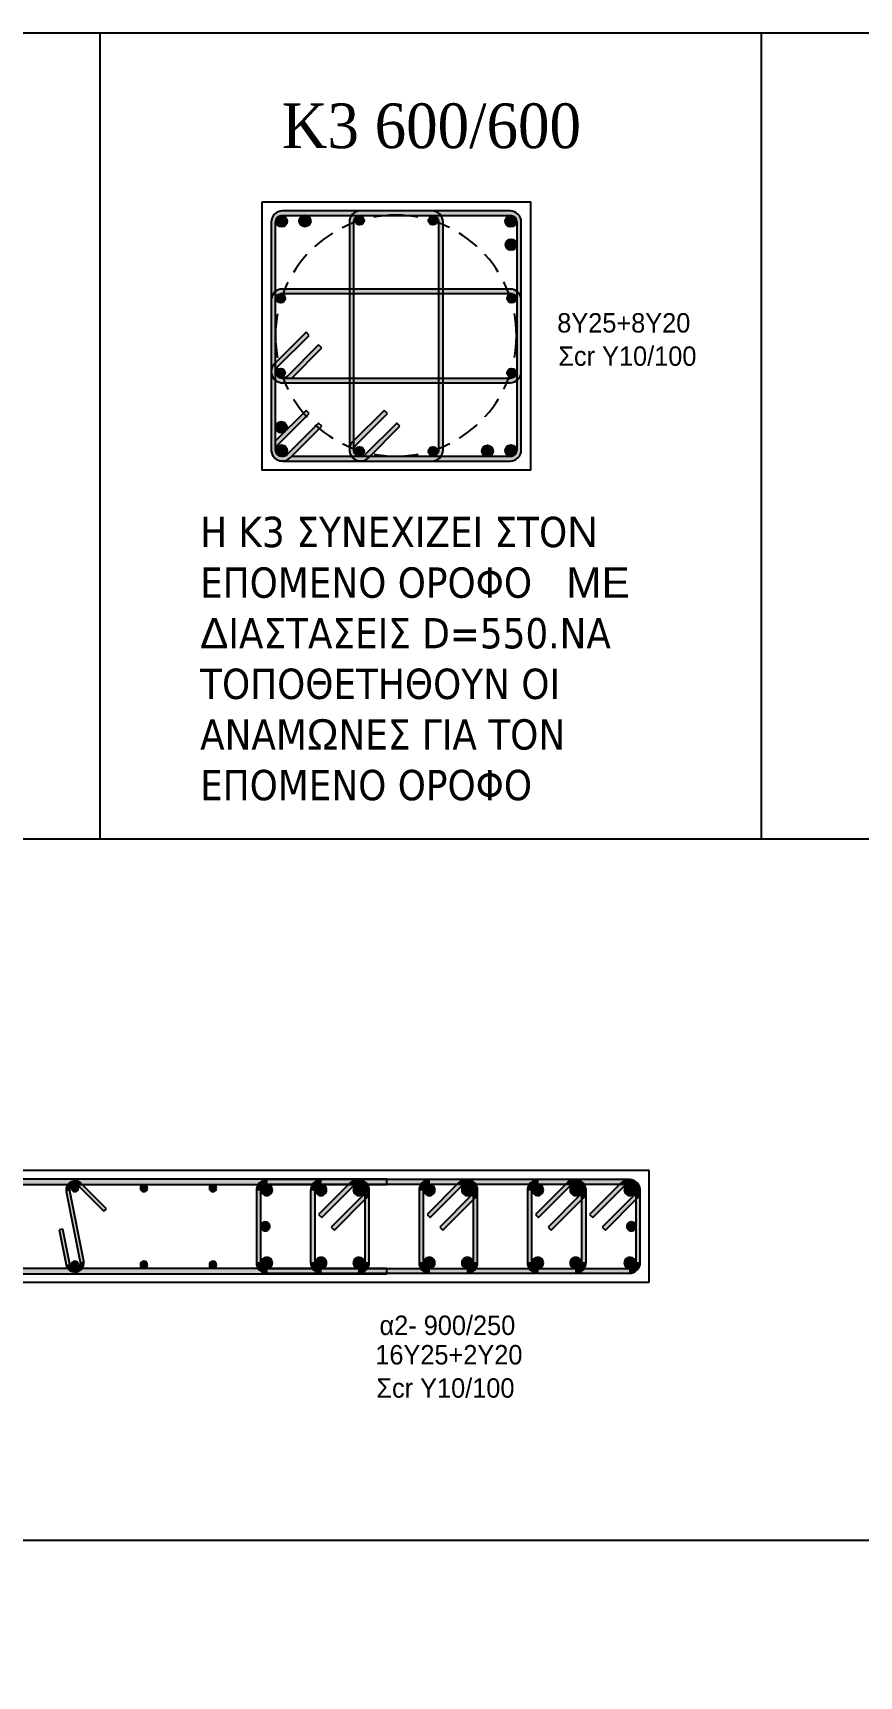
# Model space of a CAD drawing. Header units: millimetres. Extents: x -2171 to 1563, y -1758 to -1505.
# Drawn here: x -1293.07 to -1283.82, y -1608.65 to -1590.25 of the extents above; entities that cross this region are included whole.
import ezdxf

# ---------------------------------------------------------------- set-up
doc = ezdxf.new("R2010")
doc.units = ezdxf.units.MM
doc.linetypes.add('HIDDEN', pattern=[0.375, 0.25, -0.125])
for name, color, linetype in [('-S_TEXT', 3, 'Continuous'), ('Col_Det', 7, 'Continuous'), ('Col_Det_1', 7, 'Continuous'), ('Col_Det_4', 7, 'Continuous'), ('Col_Det_Fill', 7, 'Continuous'), ('Geo_Col_Pro_1', 7, 'Continuous')]:
    doc.layers.add(name, color=color, linetype=linetype)
doc.styles.add('S1Arl22_b_934_161', font='arial.ttf', dxfattribs={"width": 0.933629, "height": 0.002175})
doc.styles.add('S1TmsNwRmn22_b_934_161', font='times.ttf', dxfattribs={"width": 0.933629, "height": 0.002175})
doc.styles.get("Standard").update_dxf_attribs({"font": 'tahoma.ttf'})

msp = doc.modelspace()

# ---------------------------------------------------------------- hatches: boundary and pattern name
at = {"layer": 'Col_Det_Fill', "ltscale": 0.5, "transparency": 33554572}
h = msp.add_hatch(color=7, dxfattribs=at)
h.dxf.hatch_style = 1
h.paths.add_polyline_path([(-1287.7264, -1592.2931, -0.4142136), (-1287.6514, -1592.3681), (-1287.6514, -1594.9191, -0.4142136), (-1287.7264, -1594.9941), (-1290.1756, -1594.9941), (-1290.189, -1595.0075, -0.1989124), (-1290.2774, -1595.0441), (-1287.7264, -1595.0441, 0.4142136), (-1287.6014, -1594.9191), (-1287.6014, -1592.3681, 0.4142136), (-1287.7264, -1592.2431), (-1290.2774, -1592.2431, 0.4142136), (-1290.4024, -1592.3681), (-1290.4024, -1594.9191, 0.7207592), (-1290.1774, -1594.9941), (-1290.1756, -1594.9941), (-1289.8355, -1594.6539), (-1289.8708, -1594.6186), (-1290.2244, -1594.9721, -0.6681786), (-1290.3524, -1594.9191), (-1290.3524, -1592.3681, -0.4142136), (-1290.2774, -1592.2931)])
h.paths.add_polyline_path([(-1289.9769, -1594.5125), (-1290.0123, -1594.4772), (-1290.3524, -1594.8173), (-1290.3524, -1594.9191, -0.1989124), (-1290.3305, -1594.8661)], flags=17)
at = {"layer": 'Col_Det_Fill'}
h = msp.add_hatch(color=12, dxfattribs=at)
edge = h.paths.add_edge_path()
edge.add_arc((-1290.2858, -1592.3598), 0.0625, 0, 360)
h = msp.add_hatch(color=133, dxfattribs=at)
edge = h.paths.add_edge_path()
edge.add_arc((-1290.0243, -1592.3561), 0.065, 0, 360)
at = {"layer": 'Col_Det_Fill', "ltscale": 0.5, "transparency": 33554572}
h = msp.add_hatch(color=7, dxfattribs=at)
h.dxf.hatch_style = 1
h.paths.add_polyline_path([(-1289.4019, -1592.2431, 0.4142136), (-1289.5269, -1592.3681), (-1289.5269, -1594.9191, -0.1989124), (-1289.4903, -1594.8307), (-1289.4769, -1594.8173), (-1289.4769, -1592.3681, -0.4142136), (-1289.4019, -1592.2931), (-1288.6019, -1592.2931, -0.4142136), (-1288.5269, -1592.3681), (-1288.5269, -1594.9191, -0.4142136), (-1288.6019, -1594.9941), (-1289.3001, -1594.9941), (-1289.3135, -1595.0075, -0.1989124), (-1289.4019, -1595.0441), (-1288.6019, -1595.0441, 0.4142136), (-1288.4769, -1594.9191), (-1288.4769, -1592.3681, 0.4142136), (-1288.6019, -1592.2431)])
h.paths.add_polyline_path([(-1289.3135, -1595.0075), (-1289.3001, -1594.9941), (-1289.4019, -1594.9941, -0.4142136), (-1289.4769, -1594.9191), (-1289.4769, -1594.8173), (-1289.4903, -1594.8307, 0.6681786), (-1289.4019, -1595.0441, 0.1989124)])
h.paths.add_polyline_path([(-1289.1014, -1594.5125), (-1289.1368, -1594.4772), (-1289.4769, -1594.8173), (-1289.4769, -1594.9191, -0.1989124), (-1289.455, -1594.8661)], flags=17)
h.paths.add_polyline_path([(-1288.96, -1594.6539), (-1288.9953, -1594.6186), (-1289.3489, -1594.9721, -0.1989124), (-1289.4019, -1594.9941), (-1289.3001, -1594.9941)], flags=17)
at = {"layer": 'Col_Det_Fill'}
h = msp.add_hatch(color=56, dxfattribs=at)
edge = h.paths.add_edge_path()
edge.add_arc((-1289.4124, -1592.3509), 0.05, 0, 360)
h = msp.add_hatch(color=56, dxfattribs=at)
edge = h.paths.add_edge_path()
edge.add_arc((-1288.5912, -1592.3509), 0.05, 0, 360)
h = msp.add_hatch(color=12, dxfattribs=at)
edge = h.paths.add_edge_path()
edge.add_arc((-1287.7181, -1592.3598), 0.0625, 0, 360)
h = msp.add_hatch(color=133, dxfattribs=at)
edge = h.paths.add_edge_path()
edge.add_arc((-1287.7144, -1592.6213), 0.0625, 0, 360)
at = {"layer": 'Col_Det_Fill', "ltscale": 0.5, "transparency": 33554572}
h = msp.add_hatch(color=7, dxfattribs=at)
h.dxf.hatch_style = 1
h.paths.add_polyline_path([(-1290.2774, -1593.1186, 0.4142136), (-1290.4024, -1593.2436), (-1290.4024, -1594.0436, -0.1989124), (-1290.3658, -1593.9552), (-1290.3524, -1593.9418), (-1290.3524, -1593.2436, -0.4142136), (-1290.2774, -1593.1686), (-1287.7264, -1593.1686, -0.4142136), (-1287.6514, -1593.2436), (-1287.6514, -1594.0436, -0.4142136), (-1287.7264, -1594.1186), (-1290.2774, -1594.1186, -0.6681786), (-1290.3305, -1593.9906), (-1289.9769, -1593.637), (-1290.0123, -1593.6017), (-1290.3658, -1593.9552, 0.6681786), (-1290.2774, -1594.1686), (-1287.7264, -1594.1686, 0.4142136), (-1287.6014, -1594.0436), (-1287.6014, -1593.2436, 0.4142136), (-1287.7264, -1593.1186)])
h.paths.add_polyline_path([(-1289.8355, -1593.7784), (-1289.8708, -1593.7431), (-1290.2244, -1594.0966, -0.1989124), (-1290.2774, -1594.1186), (-1290.1756, -1594.1186)], flags=17)
at = {"layer": 'Col_Det_Fill'}
h = msp.add_hatch(color=56, dxfattribs=at)
edge = h.paths.add_edge_path()
edge.add_arc((-1290.2946, -1593.2236), 0.05, 0, 360)
h = msp.add_hatch(color=56, dxfattribs=at)
edge = h.paths.add_edge_path()
edge.add_arc((-1287.7092, -1593.2236), 0.05, 0, 360)
h = msp.add_hatch(color=56, dxfattribs=at)
edge = h.paths.add_edge_path()
edge.add_arc((-1290.2946, -1594.0568), 0.05, 0, 360)
h = msp.add_hatch(color=56, dxfattribs=at)
edge = h.paths.add_edge_path()
edge.add_arc((-1287.7092, -1594.0568), 0.05, 0, 360)
h = msp.add_hatch(color=133, dxfattribs=at)
edge = h.paths.add_edge_path()
edge.add_arc((-1290.2894, -1594.6659), 0.0625, 0, 360)
h = msp.add_hatch(color=12, dxfattribs=at)
edge = h.paths.add_edge_path()
edge.add_arc((-1290.2858, -1594.9274), 0.0625, 0, 360)
h = msp.add_hatch(color=133, dxfattribs=at)
edge = h.paths.add_edge_path()
edge.add_arc((-1287.9796, -1594.9311), 0.0625, 0, 360)
h = msp.add_hatch(color=12, dxfattribs=at)
edge = h.paths.add_edge_path()
edge.add_arc((-1287.7181, -1594.9274), 0.0625, 0, 360)
h = msp.add_hatch(color=56, dxfattribs=at)
edge = h.paths.add_edge_path()
edge.add_arc((-1289.4124, -1594.9363), 0.05, 0, 360)
h = msp.add_hatch(color=56, dxfattribs=at)
edge = h.paths.add_edge_path()
edge.add_arc((-1288.5912, -1594.9363), 0.05, 0, 360)
for color, points in [(252, [(-1289.1062, -1603.1457), (-1289.1062, -1603.0857), (-1309.2316, -1603.0857), (-1309.2316, -1603.1457)]), (252, [(-1292.6986, -1603.2252), (-1292.6594, -1603.2174, -0.741663), (-1292.5581, -1603.1632), (-1292.5298, -1603.135, 0.741663)]), (133, [(-1292.6405, -1603.1857, 0.4142136), (-1292.6005, -1603.2257, 0.4142136), (-1292.5605, -1603.1857, 0.4142136), (-1292.6005, -1603.1457, 0.4142136)]), (252, [(-1292.5298, -1603.135), (-1292.5581, -1603.1632), (-1292.2753, -1603.4461), (-1292.247, -1603.4178)]), (133, [(-1291.8678, -1603.1857, 0.4142136), (-1291.8278, -1603.2257, 0.4142136), (-1291.7878, -1603.1857, 0.4142136), (-1291.8278, -1603.1457, 0.4142136)]), (133, [(-1291.095, -1603.1857, 0.4142136), (-1291.055, -1603.2257, 0.4142136), (-1291.015, -1603.1857, 0.4142136), (-1291.055, -1603.1457, 0.4142136)]), (252, [(-1290.4432, -1603.1407), (-1290.4432, -1603.0907, 0.4142136), (-1290.5682, -1603.2157), (-1290.5182, -1603.2157, -0.4142136)]), (12, [(-1290.3895, -1603.2068, 0.4142136), (-1290.452, -1603.1443, 0.4142136), (-1290.5145, -1603.2068, 0.4142136), (-1290.452, -1603.2693, 0.4142136)]), (252, [(-1286.3932, -1603.1407), (-1286.3932, -1603.0907), (-1290.4432, -1603.0907), (-1290.4432, -1603.1407)]), (252, [(-1289.836, -1603.1407), (-1289.836, -1603.0907, 0.4142136), (-1289.961, -1603.2157), (-1289.911, -1603.2157, -0.4142136)]), (56, [(-1289.7824, -1603.2068, 0.4142136), (-1289.8449, -1603.1443, 0.4142136), (-1289.9074, -1603.2068, 0.4142136), (-1289.8449, -1603.2693, 0.4142136)]), (252, [(-1289.4819, -1603.1626), (-1289.5173, -1603.1273), (-1289.8708, -1603.4808), (-1289.8355, -1603.5162)]), (252, [(-1289.4289, -1603.1407), (-1289.4289, -1603.0907), (-1289.836, -1603.0907), (-1289.836, -1603.1407)]), (252, [(-1289.3539, -1603.2157), (-1289.3039, -1603.2157, 0.6681786), (-1289.5173, -1603.1273), (-1289.4819, -1603.1626, -0.6681786)]), (56, [(-1289.3575, -1603.2068, 0.4142136), (-1289.42, -1603.1443, 0.4142136), (-1289.4825, -1603.2068, 0.4142136), (-1289.42, -1603.2693, 0.4142136)]), (252, [(-1289.3758, -1603.2687), (-1289.3405, -1603.3041, 0.6681786), (-1289.4289, -1603.0907), (-1289.4289, -1603.1407, -0.6681786)]), (252, [(-1288.6217, -1603.1407), (-1288.6217, -1603.0907, 0.4142136), (-1288.7467, -1603.2157), (-1288.6967, -1603.2157, -0.4142136)]), (56, [(-1288.5681, -1603.2068, 0.4142136), (-1288.6306, -1603.1443, 0.4142136), (-1288.6931, -1603.2068, 0.4142136), (-1288.6306, -1603.2693, 0.4142136)]), (252, [(-1288.2676, -1603.1626), (-1288.303, -1603.1273), (-1288.6565, -1603.4808), (-1288.6212, -1603.5162)]), (252, [(-1288.2146, -1603.1407), (-1288.2146, -1603.0907), (-1288.6217, -1603.0907), (-1288.6217, -1603.1407)]), (252, [(-1288.1396, -1603.2157), (-1288.0896, -1603.2157, 0.6681786), (-1288.303, -1603.1273), (-1288.2676, -1603.1626, -0.6681786)]), (56, [(-1288.1433, -1603.2068, 0.4142136), (-1288.2058, -1603.1443, 0.4142136), (-1288.2683, -1603.2068, 0.4142136), (-1288.2058, -1603.2693, 0.4142136)]), (252, [(-1288.1616, -1603.2687), (-1288.1262, -1603.3041, 0.6681786), (-1288.2146, -1603.0907), (-1288.2146, -1603.1407, -0.6681786)]), (252, [(-1287.4075, -1603.1407), (-1287.4075, -1603.0907, 0.4142136), (-1287.5325, -1603.2157), (-1287.4825, -1603.2157, -0.4142136)]), (56, [(-1287.3538, -1603.2068, 0.4142136), (-1287.4163, -1603.1443, 0.4142136), (-1287.4788, -1603.2068, 0.4142136), (-1287.4163, -1603.2693, 0.4142136)]), (252, [(-1287.0533, -1603.1626), (-1287.0887, -1603.1273), (-1287.4423, -1603.4808), (-1287.4069, -1603.5162)]), (252, [(-1287.0003, -1603.1407), (-1287.0003, -1603.0907), (-1287.4075, -1603.0907), (-1287.4075, -1603.1407)]), (252, [(-1286.9253, -1603.2157), (-1286.8753, -1603.2157, 0.6681786), (-1287.0887, -1603.1273), (-1287.0533, -1603.1626, -0.6681786)]), (56, [(-1286.929, -1603.2068, 0.4142136), (-1286.9915, -1603.1443, 0.4142136), (-1287.054, -1603.2068, 0.4142136), (-1286.9915, -1603.2693, 0.4142136)]), (252, [(-1286.9473, -1603.2687), (-1286.9119, -1603.3041, 0.6681786), (-1287.0003, -1603.0907), (-1287.0003, -1603.1407, -0.6681786)]), (252, [(-1286.4462, -1603.1626), (-1286.4816, -1603.1273), (-1286.8351, -1603.4808), (-1286.7998, -1603.5162)]), (252, [(-1286.3182, -1603.2157), (-1286.2682, -1603.2157, 0.6681786), (-1286.4816, -1603.1273), (-1286.4462, -1603.1626, -0.6681786)]), (12, [(-1286.3218, -1603.2068, 0.4142136), (-1286.3843, -1603.1443, 0.4142136), (-1286.4468, -1603.2068, 0.4142136), (-1286.3843, -1603.2693, 0.4142136)]), (252, [(-1286.3401, -1603.2687), (-1286.3048, -1603.3041, 0.6681786), (-1286.3932, -1603.0907), (-1286.3932, -1603.1407, -0.6681786)]), (252, [(-1292.5417, -1604.014), (-1292.5025, -1604.0062), (-1292.6594, -1603.2174), (-1292.6986, -1603.2252)]), (252, [(-1290.5182, -1603.2157), (-1290.5682, -1603.2157), (-1290.5682, -1604.0157), (-1290.5182, -1604.0157)]), (252, [(-1289.911, -1603.2157), (-1289.961, -1603.2157), (-1289.961, -1604.0157), (-1289.911, -1604.0157)]), (252, [(-1289.7294, -1603.6223), (-1289.694, -1603.6576), (-1289.3405, -1603.3041), (-1289.3758, -1603.2687)]), (252, [(-1289.3539, -1604.0157), (-1289.3039, -1604.0157), (-1289.3039, -1603.2157), (-1289.3539, -1603.2157)]), (252, [(-1288.6967, -1603.2157), (-1288.7467, -1603.2157), (-1288.7467, -1604.0157), (-1288.6967, -1604.0157)]), (252, [(-1288.5151, -1603.6223), (-1288.4798, -1603.6576), (-1288.1262, -1603.3041), (-1288.1616, -1603.2687)]), (252, [(-1288.1396, -1604.0157), (-1288.0896, -1604.0157), (-1288.0896, -1603.2157), (-1288.1396, -1603.2157)]), (252, [(-1287.4825, -1603.2157), (-1287.5325, -1603.2157), (-1287.5325, -1604.0157), (-1287.4825, -1604.0157)]), (252, [(-1287.3008, -1603.6223), (-1287.2655, -1603.6576), (-1286.9119, -1603.3041), (-1286.9473, -1603.2687)]), (252, [(-1286.9253, -1604.0157), (-1286.8753, -1604.0157), (-1286.8753, -1603.2157), (-1286.9253, -1603.2157)]), (252, [(-1286.6937, -1603.6223), (-1286.6583, -1603.6576), (-1286.3048, -1603.3041), (-1286.3401, -1603.2687)]), (252, [(-1286.3182, -1604.0157), (-1286.2682, -1604.0157), (-1286.2682, -1603.2157), (-1286.3182, -1603.2157)]), (252, [(-1292.7374, -1603.6451), (-1292.7767, -1603.6529), (-1292.6986, -1604.0452), (-1292.6594, -1604.0374)]), (133, [(-1290.4182, -1603.6157, 0.4142136), (-1290.4682, -1603.5657, 0.4142136), (-1290.5182, -1603.6157, 0.4142136), (-1290.4682, -1603.6657, 0.4142136)]), (133, [(-1286.3182, -1603.6157, 0.4142136), (-1286.3682, -1603.5657, 0.4142136), (-1286.4182, -1603.6157, 0.4142136), (-1286.3682, -1603.6657, 0.4142136)]), (252, [(-1292.6594, -1604.0374), (-1292.6986, -1604.0452, 1), (-1292.5025, -1604.0062), (-1292.5417, -1604.014, -1)]), (133, [(-1292.6405, -1604.0457, 0.4142136), (-1292.6005, -1604.0857, 0.4142136), (-1292.5605, -1604.0457, 0.4142136), (-1292.6005, -1604.0057, 0.4142136)]), (133, [(-1291.8678, -1604.0457, 0.4142136), (-1291.8278, -1604.0857, 0.4142136), (-1291.7878, -1604.0457, 0.4142136), (-1291.8278, -1604.0057, 0.4142136)]), (133, [(-1291.095, -1604.0457, 0.4142136), (-1291.055, -1604.0857, 0.4142136), (-1291.015, -1604.0457, 0.4142136), (-1291.055, -1604.0057, 0.4142136)]), (252, [(-1290.5182, -1604.0157), (-1290.5682, -1604.0157, 0.4142136), (-1290.4432, -1604.1407), (-1290.4432, -1604.0907, -0.4142136)]), (12, [(-1290.3895, -1604.0245, 0.4142136), (-1290.452, -1603.962, 0.4142136), (-1290.5145, -1604.0245, 0.4142136), (-1290.452, -1604.087, 0.4142136)]), (252, [(-1289.911, -1604.0157), (-1289.961, -1604.0157, 0.4142136), (-1289.836, -1604.1407), (-1289.836, -1604.0907, -0.4142136)]), (56, [(-1289.7824, -1604.0245, 0.4142136), (-1289.8449, -1603.962, 0.4142136), (-1289.9074, -1604.0245, 0.4142136), (-1289.8449, -1604.087, 0.4142136)]), (56, [(-1289.3575, -1604.0245, 0.4142136), (-1289.42, -1603.962, 0.4142136), (-1289.4825, -1604.0245, 0.4142136), (-1289.42, -1604.087, 0.4142136)]), (252, [(-1289.4289, -1604.0907), (-1289.4289, -1604.1407, 0.4142136), (-1289.3039, -1604.0157), (-1289.3539, -1604.0157, -0.4142136)]), (252, [(-1288.6967, -1604.0157), (-1288.7467, -1604.0157, 0.4142136), (-1288.6217, -1604.1407), (-1288.6217, -1604.0907, -0.4142136)]), (56, [(-1288.5681, -1604.0245, 0.4142136), (-1288.6306, -1603.962, 0.4142136), (-1288.6931, -1604.0245, 0.4142136), (-1288.6306, -1604.087, 0.4142136)]), (56, [(-1288.1433, -1604.0245, 0.4142136), (-1288.2058, -1603.962, 0.4142136), (-1288.2683, -1604.0245, 0.4142136), (-1288.2058, -1604.087, 0.4142136)]), (252, [(-1288.2146, -1604.0907), (-1288.2146, -1604.1407, 0.4142136), (-1288.0896, -1604.0157), (-1288.1396, -1604.0157, -0.4142136)]), (252, [(-1287.4825, -1604.0157), (-1287.5325, -1604.0157, 0.4142136), (-1287.4075, -1604.1407), (-1287.4075, -1604.0907, -0.4142136)]), (56, [(-1287.3538, -1604.0245, 0.4142136), (-1287.4163, -1603.962, 0.4142136), (-1287.4788, -1604.0245, 0.4142136), (-1287.4163, -1604.087, 0.4142136)]), (56, [(-1286.929, -1604.0245, 0.4142136), (-1286.9915, -1603.962, 0.4142136), (-1287.054, -1604.0245, 0.4142136), (-1286.9915, -1604.087, 0.4142136)]), (252, [(-1287.0003, -1604.0907), (-1287.0003, -1604.1407, 0.4142136), (-1286.8753, -1604.0157), (-1286.9253, -1604.0157, -0.4142136)]), (12, [(-1286.3218, -1604.0245, 0.4142136), (-1286.3843, -1603.962, 0.4142136), (-1286.4468, -1604.0245, 0.4142136), (-1286.3843, -1604.087, 0.4142136)]), (252, [(-1286.3932, -1604.0907), (-1286.3932, -1604.1407, 0.4142136), (-1286.2682, -1604.0157), (-1286.3182, -1604.0157, -0.4142136)]), (252, [(-1309.2316, -1604.0857), (-1309.2316, -1604.1457), (-1289.1062, -1604.1457), (-1289.1062, -1604.0857)]), (252, [(-1290.4432, -1604.0907), (-1290.4432, -1604.1407), (-1286.3932, -1604.1407), (-1286.3932, -1604.0907)]), (252, [(-1289.836, -1604.0907), (-1289.836, -1604.1407), (-1289.4289, -1604.1407), (-1289.4289, -1604.0907)]), (252, [(-1288.6217, -1604.0907), (-1288.6217, -1604.1407), (-1288.2146, -1604.1407), (-1288.2146, -1604.0907)]), (252, [(-1287.4075, -1604.0907), (-1287.4075, -1604.1407), (-1287.0003, -1604.1407), (-1287.0003, -1604.0907)])]:
    msp.add_hatch(color=color, dxfattribs=at).paths.add_polyline_path(points)

# ---------------------------------------------------------------- linework, layer by layer
at = {"layer": '-S_TEXT', "ltscale": 5}
msp.add_lwpolyline([(-1313.453, -1590.2497), (-1255.3055, -1590.2497), (-1255.3055, -1630.2944), (-1313.453, -1630.2944)], close=True, dxfattribs=at)
at = {"layer": 'Col_Det', "color": 7}
msp.add_lwpolyline([(-1290.5049, -1592.1406), (-1287.4989, -1592.1406), (-1287.4989, -1595.1466), (-1290.5049, -1595.1466)], close=True, dxfattribs=at)
for points in [[(-1290.2774, -1592.2431, 0.4142136), (-1290.4024, -1592.3681)], [(-1290.3524, -1592.3681, -0.4142136), (-1290.2774, -1592.2931, -0.4142136)], [(-1289.4019, -1592.2431, 0.4142136), (-1289.5269, -1592.3681)], [(-1289.4769, -1592.3681, -0.4142136), (-1289.4019, -1592.2931, -0.4142136)], [(-1288.4769, -1592.3681, 0.4142136), (-1288.6019, -1592.2431)], [(-1288.6019, -1592.2931, -0.4142136), (-1288.5269, -1592.3681, -0.4142136)], [(-1287.6014, -1592.3681, 0.4142136), (-1287.7264, -1592.2431)], [(-1287.7264, -1592.2931, -0.4142136), (-1287.6514, -1592.3681, -0.4142136)], [(-1290.3524, -1593.2436, -0.4142136), (-1290.2774, -1593.1686, -0.4142136)], [(-1287.7264, -1593.1686, -0.4142136), (-1287.6514, -1593.2436, -0.4142136)], [(-1290.3658, -1593.9552, 0.6681786), (-1290.2774, -1594.1686)], [(-1290.2774, -1594.1186, -0.6681786), (-1290.3305, -1593.9906, -0.6681786)], [(-1290.2244, -1594.0966, -0.6681786), (-1290.3524, -1594.0436, -0.6681786)], [(-1287.6514, -1594.0436, -0.4142136), (-1287.7264, -1594.1186, -0.4142136)], [(-1290.2774, -1594.9941, -0.6681786), (-1290.3305, -1594.8661, -0.6681786)], [(-1289.4903, -1594.8307, 0.6681786), (-1289.4019, -1595.0441)], [(-1289.4019, -1594.9941, -0.6681786), (-1289.455, -1594.8661, -0.6681786)], [(-1290.4024, -1594.9191, 0.4142136), (-1290.2774, -1595.0441)], [(-1290.4024, -1594.9191, 0.6681786), (-1290.189, -1595.0075)], [(-1290.2244, -1594.9721, -0.6681786), (-1290.3524, -1594.9191, -0.6681786)], [(-1289.5269, -1594.9191, 0.6681786), (-1289.3135, -1595.0075)], [(-1289.3489, -1594.9721, -0.6681786), (-1289.4769, -1594.9191, -0.6681786)], [(-1288.6019, -1595.0441, 0.4142136), (-1288.4769, -1594.9191)], [(-1288.5269, -1594.9191, -0.4142136), (-1288.6019, -1594.9941, -0.4142136)], [(-1287.7264, -1595.0441, 0.4142136), (-1287.6014, -1594.9191)], [(-1287.6514, -1594.9191, -0.4142136), (-1287.7264, -1594.9941, -0.4142136)], [(-1292.5298, -1603.135, 0.741663), (-1292.6986, -1603.2252, 0.741663)], [(-1292.6594, -1603.2174, -0.741663), (-1292.5581, -1603.1632)], [(-1292.6005, -1603.1457, 0.4142136), (-1292.6405, -1603.1857, 0.4142136)], [(-1292.5605, -1603.1857, 0.4142136), (-1292.6005, -1603.1457, 0.4142136)], [(-1291.8278, -1603.1457, 0.4142136), (-1291.8678, -1603.1857, 0.4142136)], [(-1291.7878, -1603.1857, 0.4142136), (-1291.8278, -1603.1457, 0.4142136)], [(-1291.055, -1603.1457, 0.4142136), (-1291.095, -1603.1857, 0.4142136)], [(-1291.015, -1603.1857, 0.4142136), (-1291.055, -1603.1457, 0.4142136)], [(-1290.4432, -1603.0907, 0.4142136), (-1290.5682, -1603.2157)], [(-1290.5182, -1603.2157, -0.4142136), (-1290.4432, -1603.1407, -0.4142136)], [(-1290.452, -1603.1443, 0.4142136), (-1290.5145, -1603.2068, 0.4142136)], [(-1290.3895, -1603.2068, 0.4142136), (-1290.452, -1603.1443, 0.4142136)], [(-1289.836, -1603.0907, 0.4142136), (-1289.961, -1603.2157)], [(-1289.911, -1603.2157, -0.4142136), (-1289.836, -1603.1407, -0.4142136)], [(-1289.8449, -1603.1443, 0.4142136), (-1289.9074, -1603.2068, 0.4142136)], [(-1289.7824, -1603.2068, 0.4142136), (-1289.8449, -1603.1443, 0.4142136)], [(-1289.3039, -1603.2157, 0.6681786), (-1289.5173, -1603.1273)], [(-1289.42, -1603.1443, 0.4142136), (-1289.4825, -1603.2068, 0.4142136)], [(-1289.4819, -1603.1626, -0.6681786), (-1289.3539, -1603.2157, -0.6681786)], [(-1289.3405, -1603.3041, 0.6681786), (-1289.4289, -1603.0907)], [(-1289.4289, -1603.1407, -0.6681786), (-1289.3758, -1603.2687, -0.6681786)], [(-1289.3575, -1603.2068, 0.4142136), (-1289.42, -1603.1443, 0.4142136)], [(-1288.6217, -1603.0907, 0.4142136), (-1288.7467, -1603.2157)], [(-1288.6967, -1603.2157, -0.4142136), (-1288.6217, -1603.1407, -0.4142136)], [(-1288.6306, -1603.1443, 0.4142136), (-1288.6931, -1603.2068, 0.4142136)], [(-1288.5681, -1603.2068, 0.4142136), (-1288.6306, -1603.1443, 0.4142136)], [(-1288.0896, -1603.2157, 0.6681786), (-1288.303, -1603.1273)], [(-1288.2058, -1603.1443, 0.4142136), (-1288.2683, -1603.2068, 0.4142136)], [(-1288.2676, -1603.1626, -0.6681786), (-1288.1396, -1603.2157, -0.6681786)], [(-1288.1262, -1603.3041, 0.6681786), (-1288.2146, -1603.0907)], [(-1288.2146, -1603.1407, -0.6681786), (-1288.1616, -1603.2687, -0.6681786)], [(-1288.1433, -1603.2068, 0.4142136), (-1288.2058, -1603.1443, 0.4142136)], [(-1287.4075, -1603.0907, 0.4142136), (-1287.5325, -1603.2157)], [(-1287.4825, -1603.2157, -0.4142136), (-1287.4075, -1603.1407, -0.4142136)], [(-1287.4163, -1603.1443, 0.4142136), (-1287.4788, -1603.2068, 0.4142136)], [(-1287.3538, -1603.2068, 0.4142136), (-1287.4163, -1603.1443, 0.4142136)], [(-1286.8753, -1603.2157, 0.6681786), (-1287.0887, -1603.1273)], [(-1286.9915, -1603.1443, 0.4142136), (-1287.054, -1603.2068, 0.4142136)], [(-1287.0533, -1603.1626, -0.6681786), (-1286.9253, -1603.2157, -0.6681786)], [(-1286.9119, -1603.3041, 0.6681786), (-1287.0003, -1603.0907)], [(-1287.0003, -1603.1407, -0.6681786), (-1286.9473, -1603.2687, -0.6681786)], [(-1286.929, -1603.2068, 0.4142136), (-1286.9915, -1603.1443, 0.4142136)], [(-1286.2682, -1603.2157, 0.6681786), (-1286.4816, -1603.1273)], [(-1286.3843, -1603.1443, 0.4142136), (-1286.4468, -1603.2068, 0.4142136)], [(-1286.4462, -1603.1626, -0.6681786), (-1286.3182, -1603.2157, -0.6681786)], [(-1286.3048, -1603.3041, 0.6681786), (-1286.3932, -1603.0907)], [(-1286.3932, -1603.1407, -0.6681786), (-1286.3401, -1603.2687, -0.6681786)], [(-1286.3218, -1603.2068, 0.4142136), (-1286.3843, -1603.1443, 0.4142136)], [(-1292.6405, -1603.1857, 0.4142136), (-1292.6005, -1603.2257, 0.4142136)], [(-1292.6005, -1603.2257, 0.4142136), (-1292.5605, -1603.1857, 0.4142136)], [(-1291.8678, -1603.1857, 0.4142136), (-1291.8278, -1603.2257, 0.4142136)], [(-1291.8278, -1603.2257, 0.4142136), (-1291.7878, -1603.1857, 0.4142136)], [(-1291.095, -1603.1857, 0.4142136), (-1291.055, -1603.2257, 0.4142136)], [(-1291.055, -1603.2257, 0.4142136), (-1291.015, -1603.1857, 0.4142136)], [(-1290.5145, -1603.2068, 0.4142136), (-1290.452, -1603.2693, 0.4142136)], [(-1290.452, -1603.2693, 0.4142136), (-1290.3895, -1603.2068, 0.4142136)], [(-1289.9074, -1603.2068, 0.4142136), (-1289.8449, -1603.2693, 0.4142136)], [(-1289.8449, -1603.2693, 0.4142136), (-1289.7824, -1603.2068, 0.4142136)], [(-1289.4825, -1603.2068, 0.4142136), (-1289.42, -1603.2693, 0.4142136)], [(-1289.42, -1603.2693, 0.4142136), (-1289.3575, -1603.2068, 0.4142136)], [(-1288.6931, -1603.2068, 0.4142136), (-1288.6306, -1603.2693, 0.4142136)], [(-1288.6306, -1603.2693, 0.4142136), (-1288.5681, -1603.2068, 0.4142136)], [(-1288.2683, -1603.2068, 0.4142136), (-1288.2058, -1603.2693, 0.4142136)], [(-1288.2058, -1603.2693, 0.4142136), (-1288.1433, -1603.2068, 0.4142136)], [(-1287.4788, -1603.2068, 0.4142136), (-1287.4163, -1603.2693, 0.4142136)], [(-1287.4163, -1603.2693, 0.4142136), (-1287.3538, -1603.2068, 0.4142136)], [(-1287.054, -1603.2068, 0.4142136), (-1286.9915, -1603.2693, 0.4142136)], [(-1286.9915, -1603.2693, 0.4142136), (-1286.929, -1603.2068, 0.4142136)], [(-1286.4468, -1603.2068, 0.4142136), (-1286.3843, -1603.2693, 0.4142136)], [(-1286.3843, -1603.2693, 0.4142136), (-1286.3218, -1603.2068, 0.4142136)], [(-1290.4682, -1603.5657, 0.4142136), (-1290.5182, -1603.6157, 0.4142136)], [(-1290.5182, -1603.6157, 0.4142136), (-1290.4682, -1603.6657, 0.4142136)], [(-1290.4182, -1603.6157, 0.4142136), (-1290.4682, -1603.5657, 0.4142136)], [(-1290.4682, -1603.6657, 0.4142136), (-1290.4182, -1603.6157, 0.4142136)], [(-1286.3682, -1603.5657, 0.4142136), (-1286.4182, -1603.6157, 0.4142136)], [(-1286.4182, -1603.6157, 0.4142136), (-1286.3682, -1603.6657, 0.4142136)], [(-1286.3182, -1603.6157, 0.4142136), (-1286.3682, -1603.5657, 0.4142136)], [(-1286.3682, -1603.6657, 0.4142136), (-1286.3182, -1603.6157, 0.4142136)], [(-1292.6986, -1604.0452, 1), (-1292.5025, -1604.0062)], [(-1292.5417, -1604.014, -1), (-1292.6594, -1604.0374, -1)], [(-1292.6005, -1604.0057, 0.4142136), (-1292.6405, -1604.0457, 0.4142136)], [(-1292.6405, -1604.0457, 0.4142136), (-1292.6005, -1604.0857, 0.4142136)], [(-1292.5605, -1604.0457, 0.4142136), (-1292.6005, -1604.0057, 0.4142136)], [(-1292.6005, -1604.0857, 0.4142136), (-1292.5605, -1604.0457, 0.4142136)], [(-1291.8278, -1604.0057, 0.4142136), (-1291.8678, -1604.0457, 0.4142136)], [(-1291.8678, -1604.0457, 0.4142136), (-1291.8278, -1604.0857, 0.4142136)], [(-1291.7878, -1604.0457, 0.4142136), (-1291.8278, -1604.0057, 0.4142136)], [(-1291.8278, -1604.0857, 0.4142136), (-1291.7878, -1604.0457, 0.4142136)], [(-1291.055, -1604.0057, 0.4142136), (-1291.095, -1604.0457, 0.4142136)], [(-1291.095, -1604.0457, 0.4142136), (-1291.055, -1604.0857, 0.4142136)], [(-1291.015, -1604.0457, 0.4142136), (-1291.055, -1604.0057, 0.4142136)], [(-1291.055, -1604.0857, 0.4142136), (-1291.015, -1604.0457, 0.4142136)], [(-1290.5682, -1604.0157, 0.4142136), (-1290.4432, -1604.1407)], [(-1290.4432, -1604.0907, -0.4142136), (-1290.5182, -1604.0157, -0.4142136)], [(-1290.452, -1603.962, 0.4142136), (-1290.5145, -1604.0245, 0.4142136)], [(-1290.5145, -1604.0245, 0.4142136), (-1290.452, -1604.087, 0.4142136)], [(-1290.3895, -1604.0245, 0.4142136), (-1290.452, -1603.962, 0.4142136)], [(-1290.452, -1604.087, 0.4142136), (-1290.3895, -1604.0245, 0.4142136)], [(-1289.961, -1604.0157, 0.4142136), (-1289.836, -1604.1407)], [(-1289.836, -1604.0907, -0.4142136), (-1289.911, -1604.0157, -0.4142136)], [(-1289.8449, -1603.962, 0.4142136), (-1289.9074, -1604.0245, 0.4142136)], [(-1289.9074, -1604.0245, 0.4142136), (-1289.8449, -1604.087, 0.4142136)], [(-1289.7824, -1604.0245, 0.4142136), (-1289.8449, -1603.962, 0.4142136)], [(-1289.8449, -1604.087, 0.4142136), (-1289.7824, -1604.0245, 0.4142136)], [(-1289.42, -1603.962, 0.4142136), (-1289.4825, -1604.0245, 0.4142136)], [(-1289.4825, -1604.0245, 0.4142136), (-1289.42, -1604.087, 0.4142136)], [(-1289.4289, -1604.1407, 0.4142136), (-1289.3039, -1604.0157)], [(-1289.3539, -1604.0157, -0.4142136), (-1289.4289, -1604.0907, -0.4142136)], [(-1289.3575, -1604.0245, 0.4142136), (-1289.42, -1603.962, 0.4142136)], [(-1289.42, -1604.087, 0.4142136), (-1289.3575, -1604.0245, 0.4142136)], [(-1288.7467, -1604.0157, 0.4142136), (-1288.6217, -1604.1407)], [(-1288.6217, -1604.0907, -0.4142136), (-1288.6967, -1604.0157, -0.4142136)], [(-1288.6306, -1603.962, 0.4142136), (-1288.6931, -1604.0245, 0.4142136)], [(-1288.6931, -1604.0245, 0.4142136), (-1288.6306, -1604.087, 0.4142136)], [(-1288.5681, -1604.0245, 0.4142136), (-1288.6306, -1603.962, 0.4142136)], [(-1288.6306, -1604.087, 0.4142136), (-1288.5681, -1604.0245, 0.4142136)], [(-1288.2058, -1603.962, 0.4142136), (-1288.2683, -1604.0245, 0.4142136)], [(-1288.2683, -1604.0245, 0.4142136), (-1288.2058, -1604.087, 0.4142136)], [(-1288.2146, -1604.1407, 0.4142136), (-1288.0896, -1604.0157)], [(-1288.1396, -1604.0157, -0.4142136), (-1288.2146, -1604.0907, -0.4142136)], [(-1288.1433, -1604.0245, 0.4142136), (-1288.2058, -1603.962, 0.4142136)], [(-1288.2058, -1604.087, 0.4142136), (-1288.1433, -1604.0245, 0.4142136)], [(-1287.5325, -1604.0157, 0.4142136), (-1287.4075, -1604.1407)], [(-1287.4075, -1604.0907, -0.4142136), (-1287.4825, -1604.0157, -0.4142136)], [(-1287.4163, -1603.962, 0.4142136), (-1287.4788, -1604.0245, 0.4142136)], [(-1287.4788, -1604.0245, 0.4142136), (-1287.4163, -1604.087, 0.4142136)], [(-1287.3538, -1604.0245, 0.4142136), (-1287.4163, -1603.962, 0.4142136)], [(-1287.4163, -1604.087, 0.4142136), (-1287.3538, -1604.0245, 0.4142136)], [(-1286.9915, -1603.962, 0.4142136), (-1287.054, -1604.0245, 0.4142136)], [(-1287.054, -1604.0245, 0.4142136), (-1286.9915, -1604.087, 0.4142136)], [(-1287.0003, -1604.1407, 0.4142136), (-1286.8753, -1604.0157)], [(-1286.9253, -1604.0157, -0.4142136), (-1287.0003, -1604.0907, -0.4142136)], [(-1286.929, -1604.0245, 0.4142136), (-1286.9915, -1603.962, 0.4142136)], [(-1286.9915, -1604.087, 0.4142136), (-1286.929, -1604.0245, 0.4142136)], [(-1286.3843, -1603.962, 0.4142136), (-1286.4468, -1604.0245, 0.4142136)], [(-1286.4468, -1604.0245, 0.4142136), (-1286.3843, -1604.087, 0.4142136)], [(-1286.3932, -1604.1407, 0.4142136), (-1286.2682, -1604.0157)], [(-1286.3182, -1604.0157, -0.4142136), (-1286.3932, -1604.0907, -0.4142136)], [(-1286.3218, -1604.0245, 0.4142136), (-1286.3843, -1603.962, 0.4142136)], [(-1286.3843, -1604.087, 0.4142136), (-1286.3218, -1604.0245, 0.4142136)]]:
    msp.add_lwpolyline(points, format="xyb", dxfattribs=at)
for points in [[(-1287.7264, -1592.2431), (-1290.2774, -1592.2431)], [(-1290.2774, -1592.2931), (-1287.7264, -1592.2931)], [(-1288.6019, -1592.2431), (-1289.4019, -1592.2431)], [(-1289.4019, -1592.2931), (-1288.6019, -1592.2931)], [(-1290.4024, -1592.3681), (-1290.4024, -1594.9191)], [(-1290.3524, -1594.9191), (-1290.3524, -1592.3681)], [(-1289.5269, -1592.3681), (-1289.5269, -1594.9191)], [(-1289.4769, -1594.9191), (-1289.4769, -1592.3681)], [(-1288.5269, -1592.3681), (-1288.5269, -1594.9191)], [(-1288.4769, -1594.9191), (-1288.4769, -1592.3681)], [(-1287.6514, -1592.3681), (-1287.6514, -1594.9191)], [(-1287.6014, -1594.9191), (-1287.6014, -1592.3681)], [(-1290.2774, -1593.1686), (-1287.7264, -1593.1686)], [(-1290.3524, -1593.9418), (-1290.3524, -1593.2436)], [(-1287.6514, -1593.2436), (-1287.6514, -1594.0436)], [(-1290.0123, -1593.6017), (-1290.3658, -1593.9552)], [(-1290.3305, -1593.9906), (-1289.9769, -1593.637)], [(-1289.8708, -1593.7431), (-1290.2244, -1594.0966)], [(-1290.1756, -1594.1186), (-1289.8355, -1593.7784)], [(-1289.9769, -1593.637), (-1290.0123, -1593.6017)], [(-1289.8355, -1593.7784), (-1289.8708, -1593.7431)], [(-1287.7264, -1594.1186), (-1290.2774, -1594.1186)], [(-1290.0123, -1594.4772), (-1290.3524, -1594.8173)], [(-1290.3305, -1594.8661), (-1289.9769, -1594.5125)], [(-1289.9769, -1594.5125), (-1290.0123, -1594.4772)], [(-1289.1368, -1594.4772), (-1289.4903, -1594.8307)], [(-1289.455, -1594.8661), (-1289.1014, -1594.5125)], [(-1289.1014, -1594.5125), (-1289.1368, -1594.4772)], [(-1289.8708, -1594.6186), (-1290.2244, -1594.9721)], [(-1290.189, -1595.0075), (-1289.8355, -1594.6539)], [(-1289.8355, -1594.6539), (-1289.8708, -1594.6186)], [(-1288.9953, -1594.6186), (-1289.3489, -1594.9721)], [(-1289.3135, -1595.0075), (-1288.96, -1594.6539)], [(-1288.96, -1594.6539), (-1288.9953, -1594.6186)], [(-1290.2774, -1595.0441), (-1287.7264, -1595.0441)], [(-1287.7264, -1594.9941), (-1290.1756, -1594.9941)], [(-1288.6019, -1594.9941), (-1289.4019, -1594.9941)], [(-1289.4019, -1595.0441), (-1288.6019, -1595.0441)], [(-1286.1682, -1602.9907), (-1312.1697, -1602.9907)], [(-1289.1062, -1603.0857), (-1309.2316, -1603.0857)], [(-1309.2316, -1603.1457), (-1289.1062, -1603.1457)], [(-1292.5581, -1603.1632), (-1292.2753, -1603.4461)], [(-1292.247, -1603.4178), (-1292.5298, -1603.135)], [(-1286.3932, -1603.0907), (-1290.4432, -1603.0907)], [(-1290.4432, -1603.1407), (-1286.3932, -1603.1407)], [(-1289.5173, -1603.1273), (-1289.8708, -1603.4808)], [(-1289.4289, -1603.0907), (-1289.836, -1603.0907)], [(-1289.836, -1603.1407), (-1289.4289, -1603.1407)], [(-1289.8355, -1603.5162), (-1289.4819, -1603.1626)], [(-1289.1062, -1603.1457), (-1289.1062, -1603.0857)], [(-1288.303, -1603.1273), (-1288.6565, -1603.4808)], [(-1288.2146, -1603.0907), (-1288.6217, -1603.0907)], [(-1288.6217, -1603.1407), (-1288.2146, -1603.1407)], [(-1288.6212, -1603.5162), (-1288.2676, -1603.1626)], [(-1287.0887, -1603.1273), (-1287.4423, -1603.4808)], [(-1287.0003, -1603.0907), (-1287.4075, -1603.0907)], [(-1287.4075, -1603.1407), (-1287.0003, -1603.1407)], [(-1287.4069, -1603.5162), (-1287.0533, -1603.1626)], [(-1286.4816, -1603.1273), (-1286.8351, -1603.4808)], [(-1286.7998, -1603.5162), (-1286.4462, -1603.1626)], [(-1286.1682, -1604.2407), (-1286.1682, -1602.9907)], [(-1292.6986, -1603.2252), (-1292.5417, -1604.014)], [(-1292.5025, -1604.0062), (-1292.6594, -1603.2174)], [(-1290.5682, -1603.2157), (-1290.5682, -1604.0157)], [(-1290.5182, -1604.0157), (-1290.5182, -1603.2157)], [(-1289.961, -1603.2157), (-1289.961, -1604.0157)], [(-1289.911, -1604.0157), (-1289.911, -1603.2157)], [(-1289.3758, -1603.2687), (-1289.7294, -1603.6223)], [(-1289.694, -1603.6576), (-1289.3405, -1603.3041)], [(-1289.3539, -1603.2157), (-1289.3539, -1604.0157)], [(-1289.3039, -1604.0157), (-1289.3039, -1603.2157)], [(-1288.7467, -1603.2157), (-1288.7467, -1604.0157)], [(-1288.6967, -1604.0157), (-1288.6967, -1603.2157)], [(-1288.1616, -1603.2687), (-1288.5151, -1603.6223)], [(-1288.4798, -1603.6576), (-1288.1262, -1603.3041)], [(-1288.1396, -1603.2157), (-1288.1396, -1604.0157)], [(-1288.0896, -1604.0157), (-1288.0896, -1603.2157)], [(-1287.5325, -1603.2157), (-1287.5325, -1604.0157)], [(-1287.4825, -1604.0157), (-1287.4825, -1603.2157)], [(-1286.9473, -1603.2687), (-1287.3008, -1603.6223)], [(-1287.2655, -1603.6576), (-1286.9119, -1603.3041)], [(-1286.9253, -1603.2157), (-1286.9253, -1604.0157)], [(-1286.8753, -1604.0157), (-1286.8753, -1603.2157)], [(-1286.3401, -1603.2687), (-1286.6937, -1603.6223)], [(-1286.6583, -1603.6576), (-1286.3048, -1603.3041)], [(-1286.3182, -1603.2157), (-1286.3182, -1604.0157)], [(-1286.2682, -1604.0157), (-1286.2682, -1603.2157)], [(-1292.2753, -1603.4461), (-1292.247, -1603.4178)], [(-1289.8708, -1603.4808), (-1289.8355, -1603.5162)], [(-1288.6565, -1603.4808), (-1288.6212, -1603.5162)], [(-1287.4423, -1603.4808), (-1287.4069, -1603.5162)], [(-1286.8351, -1603.4808), (-1286.7998, -1603.5162)], [(-1292.7374, -1603.6451), (-1292.7767, -1603.6529)], [(-1292.7767, -1603.6529), (-1292.6986, -1604.0452)], [(-1292.6594, -1604.0374), (-1292.7374, -1603.6451)], [(-1289.7294, -1603.6223), (-1289.694, -1603.6576)], [(-1288.5151, -1603.6223), (-1288.4798, -1603.6576)], [(-1287.3008, -1603.6223), (-1287.2655, -1603.6576)], [(-1286.6937, -1603.6223), (-1286.6583, -1603.6576)], [(-1312.1697, -1604.2407), (-1286.1682, -1604.2407)], [(-1289.1062, -1604.0857), (-1309.2316, -1604.0857)], [(-1309.2316, -1604.1457), (-1289.1062, -1604.1457)], [(-1286.3932, -1604.0907), (-1290.4432, -1604.0907)], [(-1290.4432, -1604.1407), (-1286.3932, -1604.1407)], [(-1289.4289, -1604.0907), (-1289.836, -1604.0907)], [(-1289.836, -1604.1407), (-1289.4289, -1604.1407)], [(-1289.1062, -1604.1457), (-1289.1062, -1604.0857)], [(-1288.2146, -1604.0907), (-1288.6217, -1604.0907)], [(-1288.6217, -1604.1407), (-1288.2146, -1604.1407)], [(-1287.0003, -1604.0907), (-1287.4075, -1604.0907)], [(-1287.4075, -1604.1407), (-1287.0003, -1604.1407)]]:
    msp.add_lwpolyline(points, dxfattribs=at)
msp.add_lwpolyline([(-1287.7264, -1594.1686, 0.4142136), (-1287.6014, -1594.0436), (-1287.6014, -1593.2436, 0.4142136), (-1287.7264, -1593.1186), (-1290.2774, -1593.1186, 0.4142136), (-1290.4024, -1593.2436), (-1290.4024, -1594.0436, 0.4142136), (-1290.2774, -1594.1686)], format="xyb", close=True, dxfattribs=at)
for centre, radius in [((-1290.2858, -1592.3598), 0.0625), ((-1290.0243, -1592.3561), 0.065), ((-1289.4124, -1592.3509), 0.05), ((-1288.5912, -1592.3509), 0.05), ((-1287.7181, -1592.3598), 0.0625), ((-1287.7144, -1592.6213), 0.0625), ((-1290.2946, -1593.2236), 0.05), ((-1287.7092, -1593.2236), 0.05), ((-1290.2946, -1594.0568), 0.05), ((-1287.7092, -1594.0568), 0.05), ((-1290.2894, -1594.6659), 0.0625), ((-1290.2858, -1594.9274), 0.0625), ((-1287.9796, -1594.9311), 0.0625), ((-1287.7181, -1594.9274), 0.0625), ((-1289.4124, -1594.9363), 0.05), ((-1288.5912, -1594.9363), 0.05)]:
    msp.add_circle(centre, radius, dxfattribs=at)
at = {"layer": 'Col_Det_1', "color": 94, "linetype": 'HIDDEN'}
msp.add_lwpolyline([(-1287.6549, -1593.6406, 0.4142136), (-1289.0049, -1592.2906, 0.4142136), (-1290.3549, -1593.6406, 0.4142136), (-1289.0049, -1594.9906, 0.4142136)], format="xyb", close=True, dxfattribs=at)
at = {"layer": 'Geo_Col_Pro_1', "color": 4, "linetype": 'Continuous', "ltscale": 0.5}
for p, q in [((-1292.3215, -1590.2497), (-1292.3215, -1599.2744)), ((-1284.9139, -1590.2497), (-1284.9139, -1599.2744)), ((-1313.453, -1599.2744), (-1255.3055, -1599.2744)), ((-1313.453, -1607.1291), (-1282.7537, -1607.1291))]:
    msp.add_line(p, q, dxfattribs=at)

# ---------------------------------------------------------------- texts
at = {"color": 2, "insert": (-1291.1985, -1595.6688), "char_height": 0.34, "attachment_point": 1}
msp.add_mtext_dynamic_manual_height_columns('Η Κ3{\\fArial|b0|i0|c186|p34; }ΣΥΝΕΧΙΖΕΙ ΣΤΟ{\\fArial|b0|i0|c186|p34;N }ΕΠΟΜΕΝΟ ΟΡΟΦΟ   {\\fArial|b0|i0|c186|p34;ME Δ}ΙΑΣΤΑΣΕΙΣ D=550.ΝΑ ΤΟΠΟΘΕΤΗΘΟΥΝ ΟΙ ΑΝΑΜ{\\fArial|b0|i0|c186|p34;Ω}ΝΕΣ ΓΙΑ ΤΟΝ ΕΠΟΜΕΝΟ ΟΡΟΦΟ', width=5.474862, gutter_width=1.7, heights=[0], dxfattribs=at)
at = {"layer": 'Col_Det', "color": 7, "style": 'S1Arl22_b_934_161', "width": 0.933629}
for s, p in [('8Y25+8Y20', (-1287.198, -1593.6058)), ('Σcr Y10/100', (-1287.1861, -1593.9783)), (' α2- 900/250', (-1289.2675, -1604.8314)), ('16Y25+2Y20', (-1289.2361, -1605.1609)), ('Σcr Y10/100', (-1289.2242, -1605.5334))]:
    msp.add_text(s, height=0.2175, dxfattribs=at).set_placement(p)
at = {"layer": 'Col_Det_4', "color": 1, "style": 'S1TmsNwRmn22_b_934_161', "width": 0.933629}
msp.add_text('K3 600/600', height=0.5, dxfattribs=at).set_placement((-1290.2812, -1591.5404))

doc.saveas('drawing.dxf')
